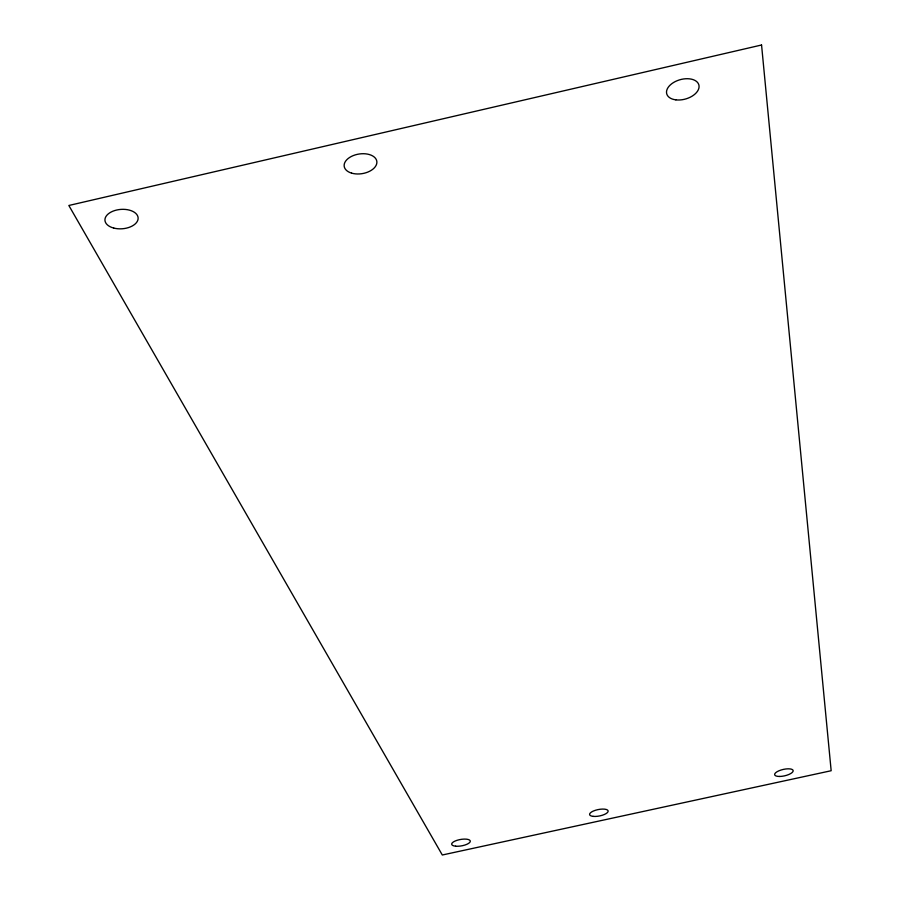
<?xml version="1.0" encoding="UTF-8"?>
<svg xmlns="http://www.w3.org/2000/svg" width="900" height="900" viewBox="0 0 900 900"><rect width="100%" height="100%" fill="white"/><g stroke="black" fill="none" stroke-linecap="round" stroke-linejoin="round"><path stroke-width="1.35" d="M761.558 45L68.839 205.481L442.305 855L831.161 770.726L761.558 45M675.866 99.855A16.672 10.024 -15.6 0 0 699.019 85.669A16.672 10.024 -15.6 0 0 673.481 82.552A16.672 10.024 -15.6 0 0 675.866 99.855M351.551 173.115A16.504 9.934 -8.9 0 0 376.864 162.787A16.504 9.934 -8.9 0 0 353.104 155.655A16.504 9.934 -8.9 0 0 351.551 173.115M113.726 228.06A16.627 9.709 -4.3 0 0 138.127 217.958A16.627 9.709 -4.3 0 0 112.759 211.264A16.627 9.709 -4.3 0 0 113.726 228.06M455.625 846.191A9.439 3.24 -10 0 0 470.261 841.534A9.439 3.24 -10 0 0 457.076 840.296A9.439 3.24 -10 0 0 455.625 846.191M593.123 816.367A9.439 3.262 -11.2 0 0 608.051 811.654A9.439 3.262 -11.2 0 0 595.406 810.281A9.439 3.262 -11.2 0 0 593.123 816.367M779.648 776.464A9.506 3.285 -12.8 0 0 793.181 770.636A9.506 3.285 -12.8 0 0 778.871 770.816A9.506 3.285 -12.8 0 0 779.648 776.464"/></g></svg>
